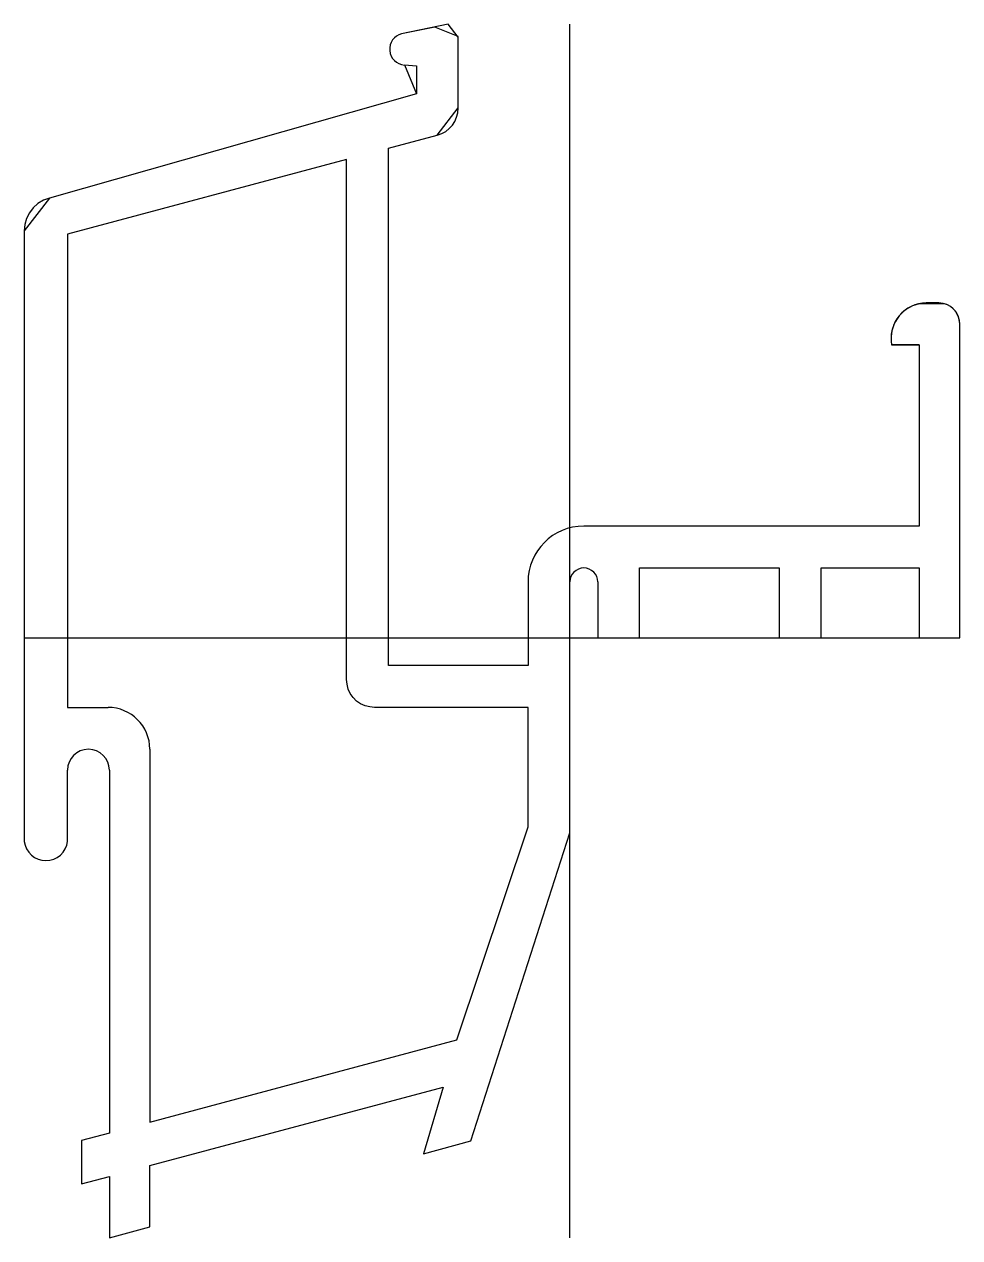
# Model space of a CAD drawing. Extents: x -19.6 to 14, y -21.5 to 22.
import ezdxf

# ---------------------------------------------------------------- set-up
doc = ezdxf.new("R2010")
doc.units = 0
doc.layers.get('0').update_dxf_attribs({"linetype": 'CONTINUOUS'})

msp = doc.modelspace()

# ---------------------------------------------------------------- linework, layer by layer
at = {"linetype": 'CONTINUOUS'}
for p, q in [((-4.36, 21.99), (-6.03, 21.65)), ((-4.84, 21.89), (-6.03, 21.65)), ((-4, 21.55), (-4.84, 21.89)), ((-4, 21.53), (-4.36, 21.99)), ((0, -21.51), (0, 21.99)), ((-4, 18.99), (-4, 21.55)), ((-4, 18.99), (-4, 21.53)), ((-5.93, 20.53), (-5.5, 19.5)), ((-5.93, 20.53), (-5.5, 20.5)), ((-5.5, 20.5), (-5.5, 19.5)), ((-5.5, 19.5), (-18.65, 15.76)), ((-5.5, 19.5), (-18.65, 15.76)), ((-4.75, 18.02), (-4, 18.99)), ((-4.06, 18.66), (-4.02, 18.82)), ((-4.02, 18.82), (-4, 18.99)), ((-4.32, 18.25), (-4.21, 18.37)), ((-4.21, 18.37), (-4.12, 18.51)), ((-4.12, 18.51), (-4.06, 18.66)), ((-6.5, 17.55), (-4.75, 18.02)), ((-6.5, 17.55), (-4.75, 18.02)), ((-4.75, 18.02), (-4.59, 18.07)), ((-4.59, 18.07), (-4.45, 18.15)), ((-4.45, 18.15), (-4.32, 18.25)), ((-6.5, -1), (-6.5, 17.55)), ((-6.5, -1), (-6.5, 17.55)), ((-8, 17.14), (-18, 14.46)), ((-8, -1.5), (-8, 17.14)), ((-18.65, 15.76), (-19.55, 14.58)), ((-18.86, 15.68), (-19.06, 15.57)), ((-18.65, 15.76), (-18.86, 15.68)), ((-19.36, 15.23), (-19.47, 15.03)), ((-19.23, 15.41), (-19.36, 15.23)), ((-19.06, 15.57), (-19.23, 15.41)), ((-19.53, 14.81), (-19.55, 14.58)), ((-19.47, 15.03), (-19.53, 14.81)), ((-19.55, 14.58), (-19.55, -7.3)), ((-19.55, 14.58), (-19.55, -7.3)), ((-18, 14.46), (-18, -2.5)), ((13.42, 11.97), (12.52, 11.97)), ((13.22, 12), (12.77, 12)), ((13.97, 0), (13.97, 11.25)), ((13.97, 0), (13.97, 11.25)), ((11.53, 10.5), (12.52, 10.5)), ((12.52, 10.5), (11.53, 10.5)), ((11.53, 10.5), (12.52, 10.5)), ((12.52, 10.5), (12.52, 4)), ((12.52, 10.5), (12.52, 4)), ((12.52, 4), (0.5, 4)), ((12.52, 4), (0.5, 4)), ((2.5, 0), (2.5, 2.5)), ((2.5, 2.5), (7.5, 2.5)), ((2.5, 0), (2.5, 2.5)), ((2.5, 2.5), (7.5, 2.5)), ((7.5, 2.5), (7.5, 0)), ((7.5, 2.5), (7.5, 0)), ((9, 0), (9, 2.5)), ((9, 2.5), (12.52, 2.5)), ((9, 0), (9, 2.5)), ((9, 2.5), (12.52, 2.5)), ((12.52, 2.5), (12.52, 0)), ((12.52, 2.5), (12.52, 0)), ((-1.5, 2), (-1.5, -1)), ((-1.5, 2), (-1.5, -1)), ((0, -7), (0, 2)), ((0, -7), (0, 2)), ((1, 2), (1, 0)), ((1, 2), (1, 0)), ((-19.55, 0), (13.97, 0)), ((-1.5, 0), (-1.5, -1)), ((1, 0), (2.5, 0)), ((1, 0), (2.5, 0)), ((7.5, 0), (9, 0)), ((7.5, 0), (9, 0)), ((12.52, 0), (13.97, 0)), ((12.52, 0), (13.97, 0)), ((-1.5, -1), (-6.5, -1)), ((-1.5, -1), (-6.5, -1)), ((-7.98, -1.67), (-8, -1.5)), ((-7.94, -1.84), (-7.98, -1.67)), ((-7.87, -2), (-7.94, -1.84)), ((-7.77, -2.14), (-7.87, -2)), ((-7.64, -2.27), (-7.77, -2.14)), ((-18, -2.5), (-16.55, -2.5)), ((-7.5, -2.37), (-7.64, -2.27)), ((-7.34, -2.44), (-7.5, -2.37)), ((-7.17, -2.48), (-7.34, -2.44)), ((-7, -2.5), (-7.17, -2.48)), ((-1.5, -2.5), (-7, -2.5)), ((-1.5, -6.78), (-1.5, -2.5)), ((-15.05, -4), (-15.05, -17.37)), ((-18, -7.3), (-18, -4.75)), ((-18, -7.3), (-18, -4.75)), ((-16.5, -4.75), (-16.5, -17.76)), ((-16.5, -4.75), (-16.5, -17.76)), ((-4.05, -14.42), (-1.5, -6.78)), ((-3.55, -18.04), (0, -7)), ((-3.55, -18.04), (0, -7)), ((-15.05, -17.37), (-4.05, -14.42)), ((-15.05, -18.92), (-4.54, -16.11)), ((-15.05, -18.92), (-4.54, -16.11)), ((-4.54, -16.11), (-5.25, -18.5)), ((-4.54, -16.11), (-5.25, -18.5)), ((-16.5, -17.76), (-17.5, -18.03)), ((-16.5, -17.76), (-17.5, -18.03)), ((-17.5, -18.03), (-17.5, -19.58)), ((-17.5, -18.03), (-17.5, -19.58)), ((-5.25, -18.5), (-3.55, -18.04)), ((-5.25, -18.5), (-3.55, -18.04)), ((-15.05, -21.12), (-15.05, -18.92)), ((-15.05, -21.12), (-15.05, -18.92)), ((-17.5, -19.58), (-16.5, -19.31)), ((-17.5, -19.58), (-16.5, -19.31)), ((-16.5, -19.31), (-16.5, -21.51)), ((-16.5, -19.31), (-16.5, -21.51)), ((-16.5, -21.51), (-15.05, -21.12)), ((-16.5, -21.51), (-15.05, -21.12))]:
    msp.add_line(p, q, dxfattribs=at)
for centre, radius, start, end in [((-5.887, 21.098), 0.57, 104.5748, 265.6296), ((-5.887, 21.098), 0.57, 104.5748, 265.6296), ((12.779, 10.73), 1.27, 90.4058, 190.4354), ((12.78, 10.727), 1.27, 101.7941, 190.2878), ((13.22, 11.25), 0.75, 0, 90), ((13.22, 11.247), 0.75, 0.2172, 74.5344), ((0.5, 2), 2, 90, 180), ((0.5, 2), 2, 90, 180), ((0.5, 2), 0.5, 90, 180), ((0.5, 2), 0.5, 90, 180), ((0.5, 2), 0.5, 0, 90), ((0.5, 2), 0.5, 0, 90), ((-16.55, -4), 1.5, 0, 90), ((-17.25, -4.75), 0.75, 90, 180), ((-17.25, -4.75), 0.75, 90, 180), ((-17.25, -4.75), 0.75, 0, 90), ((-17.25, -4.75), 0.75, 0, 90), ((-18.775, -7.212), 0.78, 186.4909, 353.5091), ((-18.775, -7.212), 0.78, 186.4909, 353.5091)]:
    msp.add_arc(centre, radius, start, end, dxfattribs=at)

doc.saveas('drawing.dxf')
